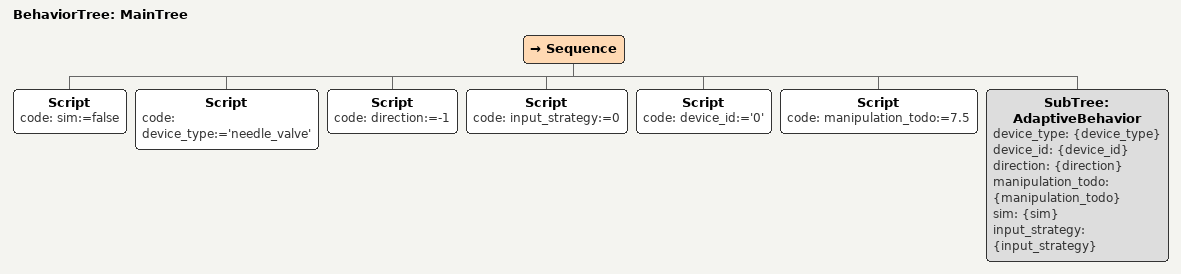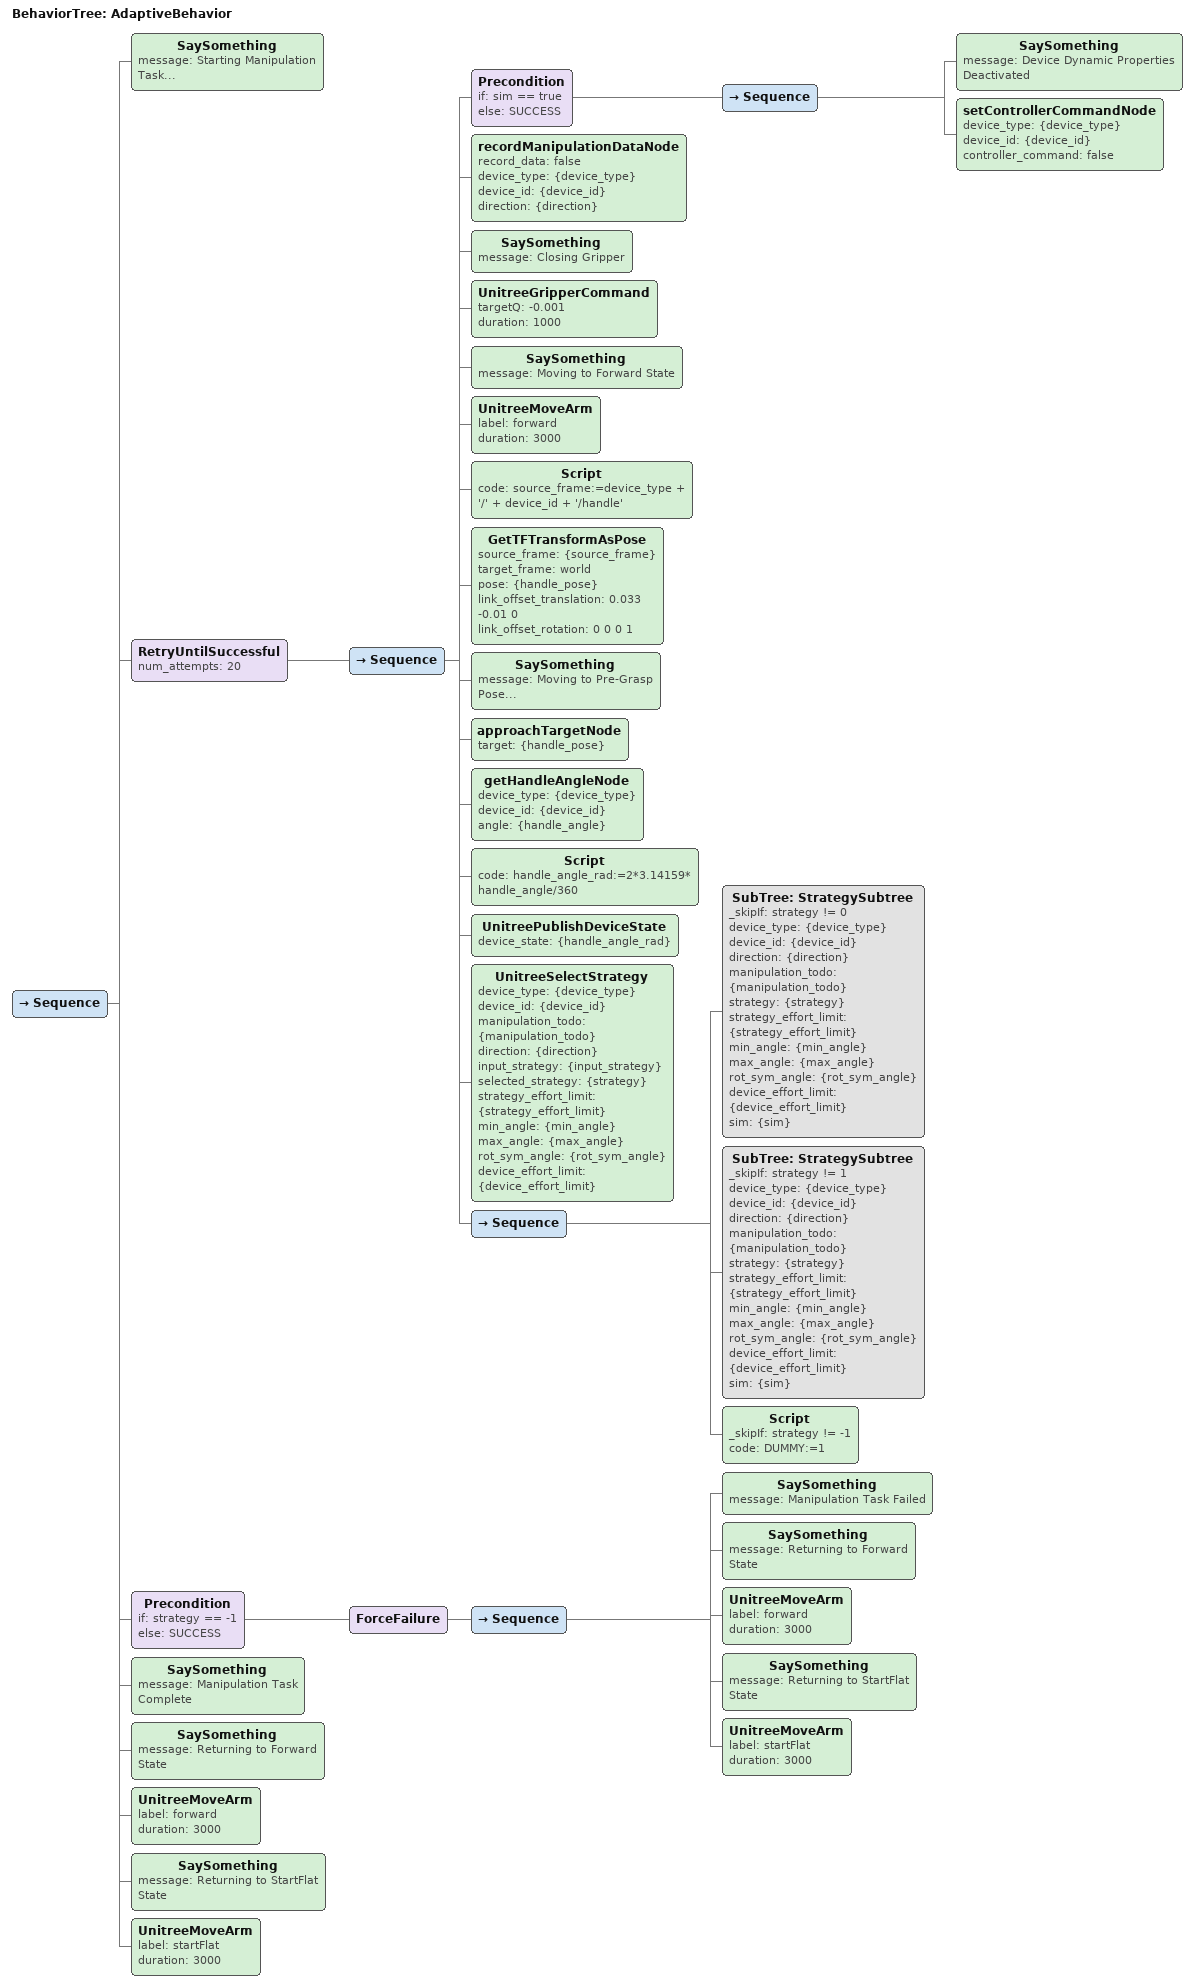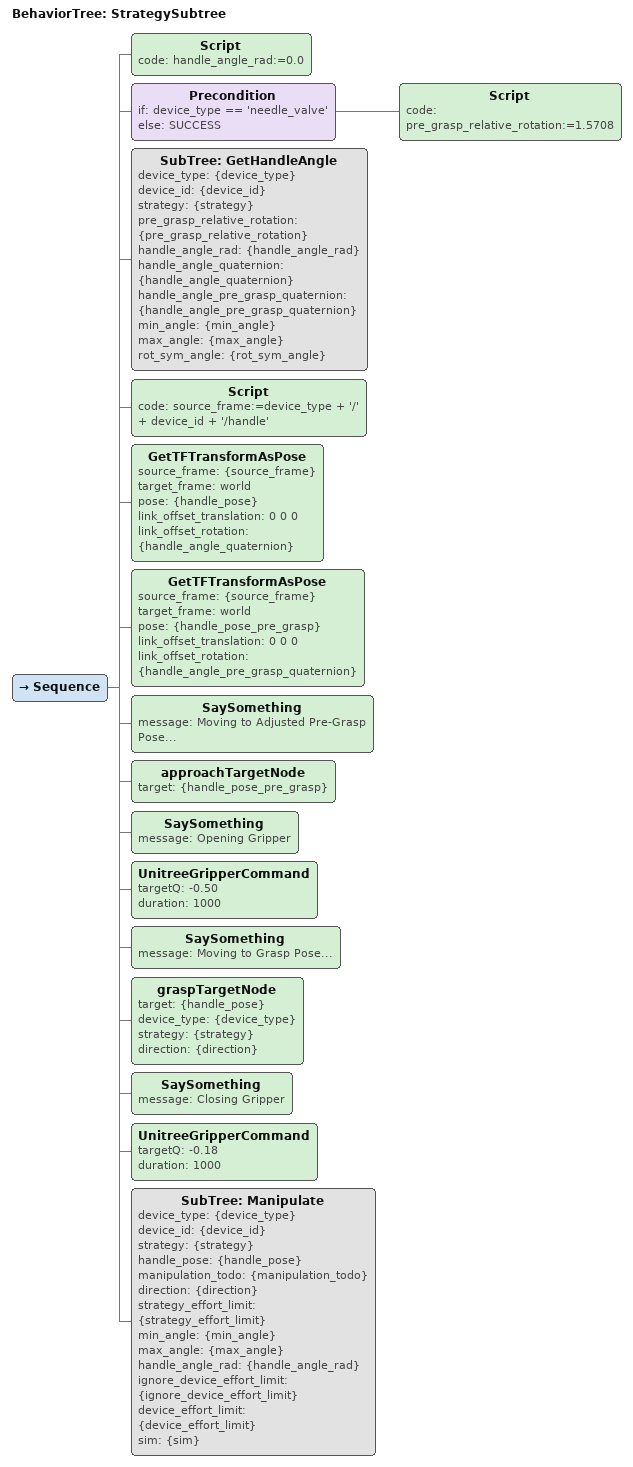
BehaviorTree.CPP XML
<BehaviorTree ID="MainTree">

    <Sequence>

        <!-- Set Sim Flag -->
        <Script code="sim:=false"/>

        <!-- Manipulation Task Arguments -->
        <Script code="device_type:='needle_valve'"/>
        <Script code="direction:=-1"/>

        <!-- Set to -1 for adaptive behavior -->
        <Script code="input_strategy:=0"/>

        <!-- Test A: Smart Twisting, and Test B: Adaptive Behavior Between Two Strategies -->
        <!-- (Load device dynamics as none for test A, and normal for test B) -->
        <Script code="device_id:='0'"/>
        <Script code="manipulation_todo:=7.5"/>

        <!-- Test C: Adaptive Behavior Between Two Strategies -->
        <!-- (Load device dynamics as normal for device 0, and stiff for device 1) -->

        <!-- Manipulation Task -->
        <SubTree ID="AdaptiveBehavior" device_type="{device_type}" device_id="{device_id}" direction="{direction}" manipulation_todo="{manipulation_todo}" sim="{sim}" input_strategy="{input_strategy}"/>

    </Sequence>

</BehaviorTree>

<BehaviorTree ID="AdaptiveBehavior">

    <Sequence>

        <SaySomething message="Starting Manipulation Task..."/>

        <RetryUntilSuccessful num_attempts="20">

            <Sequence>

                <!-- SIM - Ensure Device Controller Command is OFF -->
                <Precondition if="sim == true" else="SUCCESS">
                    <Sequence>
                        <SaySomething message="Device Dynamic Properties Deactivated"/>
                        <setControllerCommandNode device_type="{device_type}" device_id="{device_id}" controller_command="false"/>
                    </Sequence>
                </Precondition>

                <!-- Ensure Manipulation Data Recorder has Stopped -->
                <recordManipulationDataNode record_data="false" device_type="{device_type}" device_id="{device_id}" direction="{direction}"/>

                <!-- Close Gripper (if not already closed)-->
                <SaySomething message="Closing Gripper"/>
                <UnitreeGripperCommand targetQ="-0.001" duration="1000"/>

                <!-- Move to Forward State -->
                <SaySomething message="Moving to Forward State"/>
                <UnitreeMoveArm label="forward" duration="3000"/>

                <!-- Move to Raised Pose (to see the apriltag) -->

                <!-- LookupDevicePose -->

                <!-- Get Pose of (Unrotated) Handle -->
                <Script code="source_frame:=device_type + '/' + device_id + '/handle'"/>

                <!-- Note - Link Offset Translation is used to Align Realsense with Device Centre for Handle Angle Estimation -->
                <GetTFTransformAsPose source_frame="{source_frame}" target_frame="world" pose="{handle_pose}" link_offset_translation="0.033 -0.01 0" link_offset_rotation="0 0 0 1"/>

                <!-- Approach -->

                <!-- Tick approachTarget Action-->
                <SaySomething message="Moving to Pre-Grasp Pose..."/>
                <approachTargetNode target="{handle_pose}"/>

                <!-- Update device state for SelectStrategy (don't worry about pre-grasp or angle limits here - already handled within SelectStrategy)-->
                <getHandleAngleNode device_type="{device_type}" device_id="{device_id}" angle="{handle_angle}"/>
                <Script code="handle_angle_rad:=2*3.14159*handle_angle/360"/>
                <UnitreePublishDeviceState device_state="{handle_angle_rad}"/>

                <!-- Select Strategy -->
                <UnitreeSelectStrategy device_type="{device_type}" device_id="{device_id}" manipulation_todo="{manipulation_todo}" direction="{direction}" input_strategy="{input_strategy}" selected_strategy="{strategy}" strategy_effort_limit="{strategy_effort_limit}" min_angle="{min_angle}" max_angle="{max_angle}" rot_sym_angle="{rot_sym_angle}" device_effort_limit="{device_effort_limit}"/>

                <!-- StrategySwitchStatement -->
                <Sequence>

                    <SubTree _skipIf="strategy != 0" ID="StrategySubtree" device_type="{device_type}" device_id="{device_id}" direction="{direction}" manipulation_todo="{manipulation_todo}" strategy="{strategy}" strategy_effort_limit="{strategy_effort_limit}" min_angle="{min_angle}" max_angle="{max_angle}" rot_sym_angle="{rot_sym_angle}" device_effort_limit="{device_effort_limit}" sim="{sim}"/>

                    <SubTree _skipIf="strategy != 1" ID="StrategySubtree" device_type="{device_type}" device_id="{device_id}" direction="{direction}" manipulation_todo="{manipulation_todo}" strategy="{strategy}" strategy_effort_limit="{strategy_effort_limit}" min_angle="{min_angle}" max_angle="{max_angle}" rot_sym_angle="{rot_sym_angle}" device_effort_limit="{device_effort_limit}" sim="{sim}"/>

                    <Script _skipIf="strategy != -1" code="DUMMY:=1"/>

                </Sequence>

            </Sequence>

        </RetryUntilSuccessful>

        <!-- Check Whether Final Strategy is Valid-->
        <Precondition if="strategy == -1" else="SUCCESS">

            <ForceFailure>

                <Sequence>

                    <SaySomething message="Manipulation Task Failed"/>

                    <!-- Return to Forward State -->
                    <SaySomething message="Returning to Forward State"/>
                    <UnitreeMoveArm label="forward" duration="3000"/>

                    <!-- Return to StartFlat State -->
                    <SaySomething message="Returning to StartFlat State"/>
                    <UnitreeMoveArm label="startFlat" duration="3000"/>

                </Sequence>

            </ForceFailure>

        </Precondition>

        <SaySomething message="Manipulation Task Complete"/>

        <!-- Return to Forward State -->
        <SaySomething message="Returning to Forward State"/>
        <UnitreeMoveArm label="forward" duration="3000"/>

        <!-- Return to StartFlat State -->
        <SaySomething message="Returning to StartFlat State"/>
        <UnitreeMoveArm label="startFlat" duration="3000"/>

    </Sequence>

</BehaviorTree>

<BehaviorTree ID="StrategySubtree">

    <Sequence>

        <Script code="handle_angle_rad:=0.0"/>

        <!-- For pre-grasp, some devices and strategies benefit from applying a relative rotation to the pre-grasp pose -->
        <Precondition if="device_type == 'needle_valve'" else="SUCCESS">
            <Script code="pre_grasp_relative_rotation:=1.5708"/>
        </Precondition>

        <!-- Get Handle Angle (in radians and quaternions)-->
        <SubTree ID="GetHandleAngle" device_type="{device_type}" device_id="{device_id}" strategy="{strategy}" pre_grasp_relative_rotation="{pre_grasp_relative_rotation}" handle_angle_rad="{handle_angle_rad}" handle_angle_quaternion="{handle_angle_quaternion}" handle_angle_pre_grasp_quaternion="{handle_angle_pre_grasp_quaternion}" min_angle="{min_angle}" max_angle="{max_angle}" rot_sym_angle="{rot_sym_angle}"/>

        <!-- Get Pose of (Rotated) Handle -->
        <Script code="source_frame:=device_type + '/' + device_id + '/handle'"/>
        <GetTFTransformAsPose source_frame="{source_frame}" target_frame="world" pose="{handle_pose}" link_offset_translation="0 0 0" link_offset_rotation="{handle_angle_quaternion}"/>
        <GetTFTransformAsPose source_frame="{source_frame}" target_frame="world" pose="{handle_pose_pre_grasp}" link_offset_translation="0 0 0" link_offset_rotation="{handle_angle_pre_grasp_quaternion}"/>

        <!-- Tick approachTarget Action-->
        <SaySomething message="Moving to Adjusted Pre-Grasp Pose..."/>
        <approachTargetNode target="{handle_pose_pre_grasp}"/>

        <!-- Open Gripper -->
        <SaySomething message="Opening Gripper"/>
        <UnitreeGripperCommand targetQ="-0.50" duration="1000"/>

        <!-- Grasp -->

        <!-- Tick graspTarget Action-->
        <SaySomething message="Moving to Grasp Pose..."/>
        <graspTargetNode target="{handle_pose}" device_type="{device_type}" strategy="{strategy}" direction="{direction}"/>

        <!-- Close Gripper -->
        <SaySomething message="Closing Gripper"/>
        <UnitreeGripperCommand targetQ="-0.18" duration="1000"/>

        <!-- Manipulate -->

        <SubTree ID="Manipulate" device_type="{device_type}" device_id="{device_id}" strategy="{strategy}" handle_pose="{handle_pose}" manipulation_todo="{manipulation_todo}" direction="{direction}" strategy_effort_limit="{strategy_effort_limit}" min_angle="{min_angle}" max_angle="{max_angle}" handle_angle_rad="{handle_angle_rad}" ignore_device_effort_limit="{ignore_device_effort_limit}" device_effort_limit="{device_effort_limit}" sim="{sim}"/>

    </Sequence>

</BehaviorTree>
